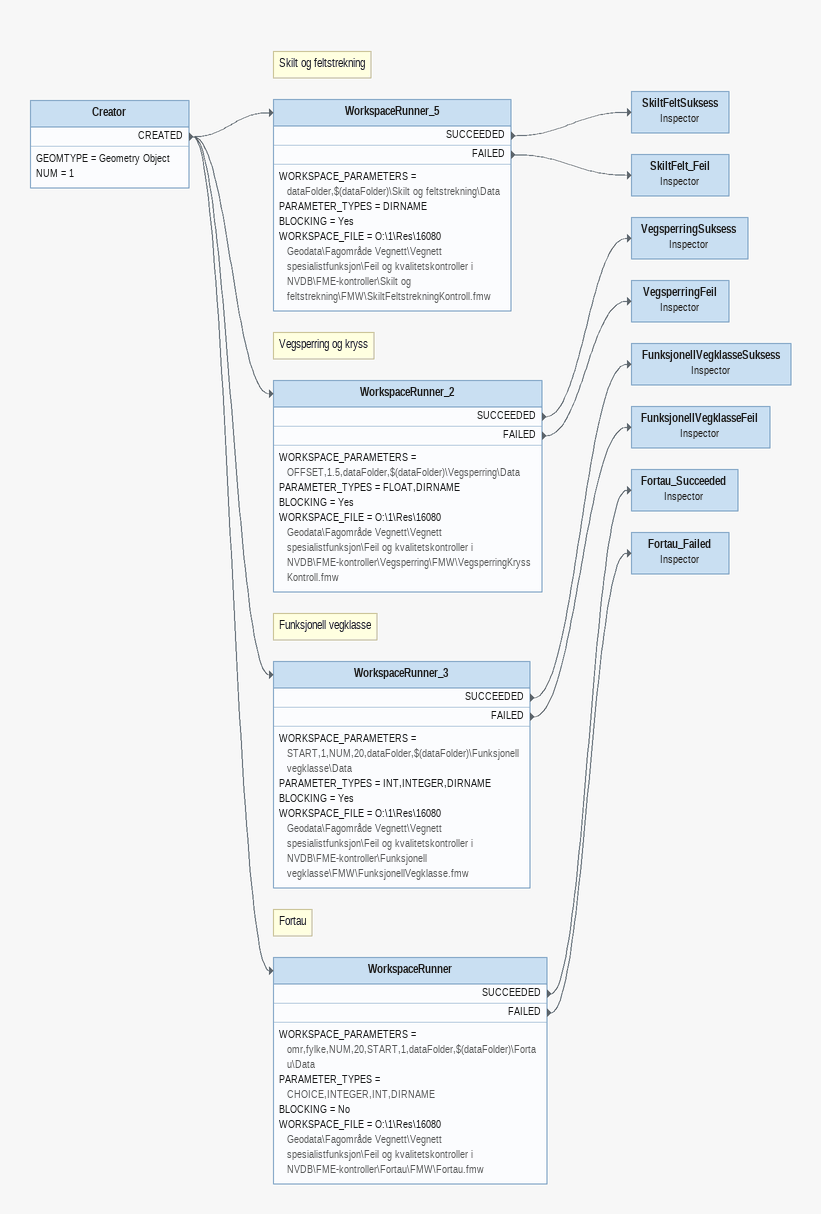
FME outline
Creator
    GEOMTYPE = Geometry Object
    NUM = 1
    CREATED -> WorkspaceRunner_5
    CREATED -> WorkspaceRunner_2
    CREATED -> WorkspaceRunner_3
    CREATED -> WorkspaceRunner
Note: Skilt og feltstrekning
WorkspaceRunner_5
    WORKSPACE_PARAMETERS = dataFolder,$(dataFolder)\Skilt og feltstrekning\Data
    PARAMETER_TYPES = DIRNAME
    BLOCKING = Yes
    WORKSPACE_FILE = O:\1\Res\16080 Geodata\Fagområde Vegnett\Vegnett spesialistfunksjon\Feil og kvalitetskontroller i NVDB\FME-kontroller\Skilt og feltstrekning\FMW\SkiltFeltstrekningKontroll.fmw
    SUCCEEDED -> SkiltFeltSuksess
    FAILED -> SkiltFelt_Feil
SkiltFeltSuksess: Inspector
SkiltFelt_Feil: Inspector
Note: Vegsperring og kryss
WorkspaceRunner_2
    WORKSPACE_PARAMETERS = OFFSET,1.5,dataFolder,$(dataFolder)\Vegsperring\Data
    PARAMETER_TYPES = FLOAT,DIRNAME
    BLOCKING = Yes
    WORKSPACE_FILE = O:\1\Res\16080 Geodata\Fagområde Vegnett\Vegnett spesialistfunksjon\Feil og kvalitetskontroller i NVDB\FME-kontroller\Vegsperring\FMW\VegsperringKryssKontroll.fmw
    SUCCEEDED -> VegsperringSuksess
    FAILED -> VegsperringFeil
VegsperringSuksess: Inspector
VegsperringFeil: Inspector
Note: Funksjonell vegklasse
WorkspaceRunner_3
    WORKSPACE_PARAMETERS = START,1,NUM,20,dataFolder,$(dataFolder)\Funksjonell vegklasse\Data
    PARAMETER_TYPES = INT,INTEGER,DIRNAME
    BLOCKING = Yes
    WORKSPACE_FILE = O:\1\Res\16080 Geodata\Fagområde Vegnett\Vegnett spesialistfunksjon\Feil og kvalitetskontroller i NVDB\FME-kontroller\Funksjonell vegklasse\FMW\FunksjonellVegklasse.fmw
    SUCCEEDED -> FunksjonellVegklasseSuksess
    FAILED -> FunksjonellVegklasseFeil
FunksjonellVegklasseSuksess: Inspector
FunksjonellVegklasseFeil: Inspector
Note: Fortau
WorkspaceRunner
    WORKSPACE_PARAMETERS = omr,fylke,NUM,20,START,1,dataFolder,$(dataFolder)\Fortau\Data
    PARAMETER_TYPES = CHOICE,INTEGER,INT,DIRNAME
    BLOCKING = No
    WORKSPACE_FILE = O:\1\Res\16080 Geodata\Fagområde Vegnett\Vegnett spesialistfunksjon\Feil og kvalitetskontroller i NVDB\FME-kontroller\Fortau\FMW\Fortau.fmw
    SUCCEEDED -> Fortau_Succeeded
    FAILED -> Fortau_Failed
Fortau_Succeeded: Inspector
Fortau_Failed: Inspector
